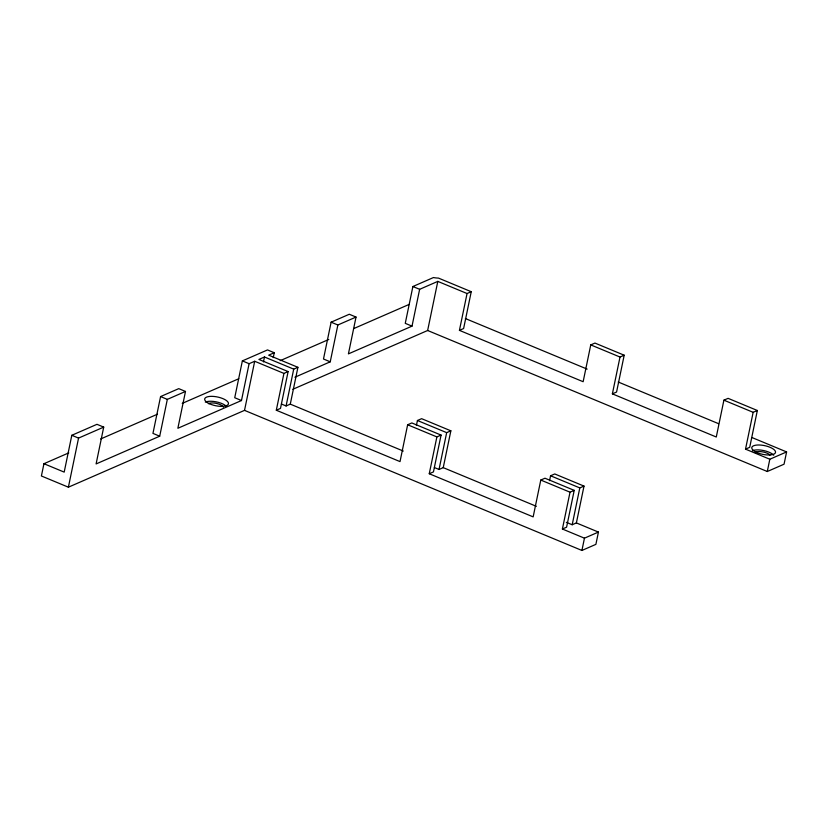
<?xml version="1.0" encoding="UTF-8"?>
<svg xmlns="http://www.w3.org/2000/svg" width="828" height="828" viewBox="0 0 828 828"><rect width="100%" height="100%" fill="white"/><g stroke="black" fill="none" stroke-linecap="round" stroke-linejoin="round"><path stroke-width="1.24" d="M68.765 452.885L43.946 463.711L41.4 475.986L68.393 487.195L244.519 410.367L581.918 550.454L595.891 544.358L598.437 532.083L576.381 522.923L572.189 524.755L566.331 522.323M283.932 373.407L276.304 410.233L280.495 408.401L288.123 371.575L283.932 373.407L254.693 361.267L249.104 363.699L241.476 400.535L177.865 428.273L185.493 391.447L167.328 399.375L159.701 436.201L96.1 463.939L103.717 427.113L96.969 424.319L71.808 435.29L64.191 472.115L43.946 463.711M68.393 487.195L78.556 438.095L103.717 427.113M185.493 391.447L178.744 388.642L160.58 396.571L152.952 433.396L159.701 436.201M273.24 357.634L274.265 352.728L267.516 349.923L242.356 360.904L234.728 397.73L241.476 400.535M244.519 410.367L254.693 361.267M263.459 361.908L264.474 356.992L293.712 369.133L297.914 367.311L290.286 404.136L286.084 405.968L281.406 404.023M286.084 405.968L293.712 369.133M356.03 317.062L349.292 314.257L331.117 322.185L323.489 359.01L330.237 361.815L337.865 324.99L356.03 317.062L348.412 353.887L412.013 326.139L419.641 289.314L437.805 281.385L467.054 293.526L471.246 291.704L463.618 328.53L459.426 330.362L467.054 293.526M471.246 291.704L438.457 278.084A12.13 4.471 11.7 0 1 433.448 277.546L412.893 286.519L405.265 323.344L412.013 326.139M441.076 435.083L436.884 436.915L429.256 473.74L433.448 471.908L441.076 435.083L411.837 422.942L407.645 424.774L400.017 461.6L276.304 410.233M292.801 389.305L427.641 330.496L437.805 281.385M416.412 425.416L417.426 420.5L421.618 418.678L450.856 430.819L443.239 467.644L439.037 469.476L434.358 467.53M439.037 469.476L446.665 432.64L450.856 430.819M574.218 490.362L570.026 492.194L562.398 529.02L566.59 527.188L574.218 490.362L544.979 478.222L540.787 480.054L533.16 516.879L429.256 473.74M549.554 480.695L550.568 475.779L554.76 473.958L584.009 486.098L576.381 522.923M624.198 355.212L620.006 357.034L612.378 393.859L616.57 392.037L624.198 355.212L594.959 343.071L590.757 344.893L583.14 381.718L459.426 330.362M572.189 524.755L579.807 487.92L584.009 486.098M581.918 550.454L584.454 538.179L598.437 532.083M757.341 410.491L753.149 412.313L745.521 449.149L749.713 447.317L757.341 410.491L728.102 398.351L723.9 400.172L716.282 437.008L612.378 393.859M767.287 471.515L769.823 459.24L786.6 451.922L784.054 464.197L767.287 471.515L427.641 330.496M264.474 356.992L258.885 359.435L288.123 371.575M274.265 352.728L268.665 355.171L297.914 367.311M100.685 438.964L157.423 414.217M182.243 403.381L238.785 378.727M280.237 360.646L328.788 339.47M353.649 328.623L409.311 304.342M294.903 377.226L330.237 361.815M590.757 344.893L620.006 357.034M723.9 400.172L753.149 412.313M412.893 286.519L419.641 289.314M465.346 318.532L587.155 369.112M618.216 382.008L718.528 423.657M751.969 437.536L786.6 451.922M745.521 449.149L769.823 459.24M331.117 322.185L337.865 324.99M417.426 420.5L446.665 432.64M550.568 475.779L579.807 487.92M407.645 424.774L436.884 436.915M540.787 480.054L570.026 492.194M242.356 360.904L249.104 363.699M290.286 404.136L403.288 451.053M443.239 467.644L536.389 506.322M562.398 529.02L584.454 538.179M160.58 396.571L167.328 399.375M71.808 435.29L78.556 438.095M752.383 450.753A12.13 4.471 11.7 0 1 763.592 450.535A12.13 4.471 11.7 0 1 773.714 455.214M755.115 452.574A8.094 2.981 11.7 0 1 762.453 451.84A8.094 2.981 11.7 0 1 770.019 455.11M205.313 402.118A12.13 4.471 11.7 0 1 215.973 401.797A12.13 4.471 11.7 0 1 226.189 406.124M208.345 403.712A8.094 2.981 11.7 0 1 216.563 403.443A8.094 2.981 11.7 0 1 223.363 407.117M756.44 452.326A12.13 4.471 11.7 0 0 775.463 452.657A12.13 4.471 11.7 0 0 759.017 444.978A12.13 4.471 11.7 0 0 756.44 452.326M209.36 403.702A12.13 4.471 11.7 0 0 228.393 404.033A12.13 4.471 11.7 0 0 211.947 396.343A12.13 4.471 11.7 0 0 209.36 403.702"/></g></svg>
